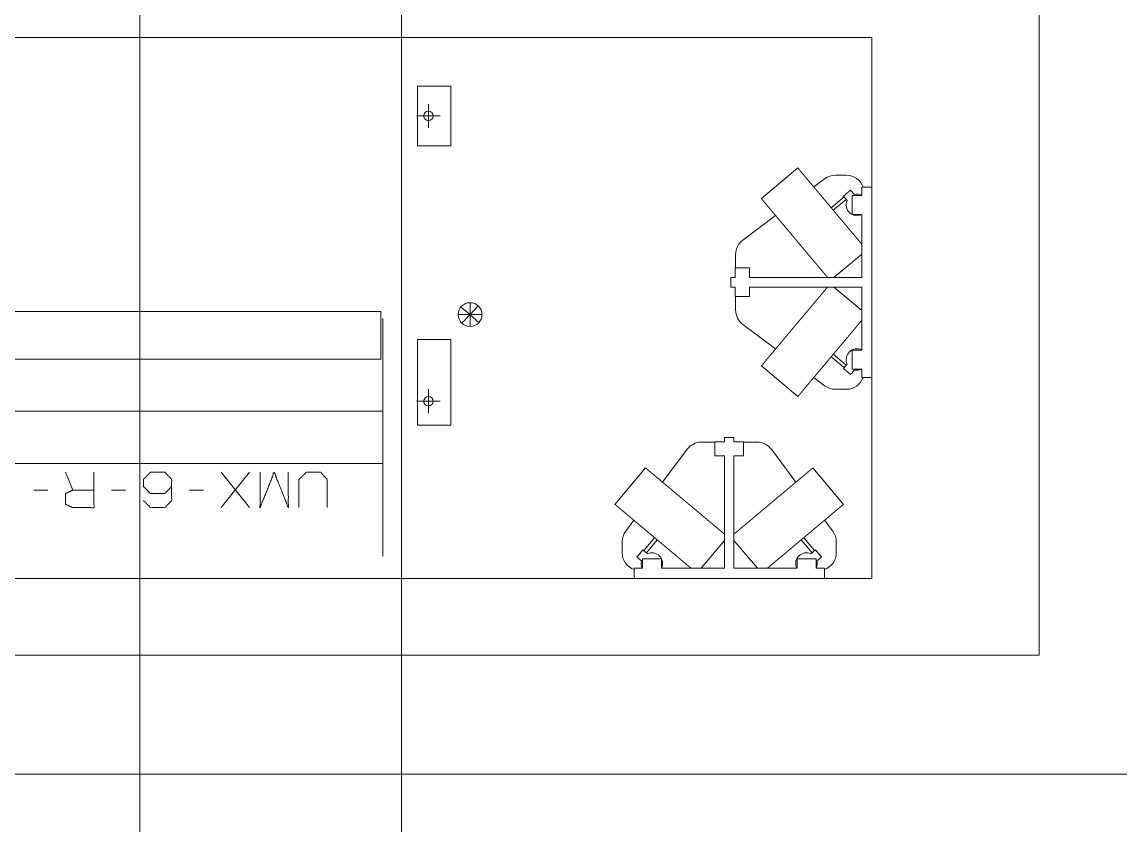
# Model space of a CAD drawing. Header units: millimetres. Extents: x 3056 to 110866, y 16649 to 58349.
# Drawn here: x 86611 to 91226, y 27285 to 30660 of the extents above; entities that cross this region are included whole.
import ezdxf

# ---------------------------------------------------------------- set-up
doc = ezdxf.new("R2010")
doc.units = ezdxf.units.MM
doc.layers.add('1', color=7, linetype='Continuous', true_color=0xffffff)

msp = doc.modelspace()

# ---------------------------------------------------------------- linework, layer by layer
at = {"layer": '1', "color": 143, "linetype": 'Continuous', "lineweight": 13}
for p, q in [((88206.5, 17870.4), (88206.5, 55873.3)), ((87106.5, 52903.3), (87106.5, 17870.4)), ((90886.5, 27999.3), (90886.5, 47349.3)), ((49320.5, 27999.3), (90886.5, 27999.3)), ((3056.5, 27499.3), (110866.5, 27499.3))]:
    msp.add_line(p, q, dxfattribs=at)
at = {"layer": '1', "color": 9, "linetype": 'Continuous', "lineweight": 13}
msp.add_line((90886.5, 27999.3), (90886.5, 47349.3), dxfattribs=at)
at = {"layer": '1', "color": 80, "linetype": 'Continuous', "lineweight": 13}
for p, q in [((84556.5, 30595.3), (90183.5, 30595.3)), ((84556.5, 30595.3), (90183.5, 30595.3)), ((90183.5, 30595.3), (90183.5, 28321.3)), ((90183.5, 30595.3), (90183.5, 28321.3)), ((88414, 30390.3), (88274, 30390.3)), ((88274, 30390.3), (88274, 30140.3)), ((88414, 30140.3), (88414, 30390.3)), ((88319.5, 30215.3), (88319.5, 30315.3)), ((88369.5, 30265.3), (88269.5, 30265.3)), ((88274, 30140.3), (88414, 30140.3)), ((89871.9, 30046.6), (89718.6, 29918)), ((89984.5, 30001.3), (89938.7, 29966.9)), ((90029.5, 30016.3), (90075.5, 30016.3)), ((90063.5, 29928.7), (90093.6, 29953.9)), ((90109.3, 29935.2), (90093.6, 29953.9)), ((90140.5, 29966.3), (90140.5, 29931.3)), ((90183.5, 29966.3), (90140.5, 29966.3)), ((90066.4, 29925.2), (90012, 29879.6)), ((90021, 29868.8), (90075.4, 29914.5)), ((90079.2, 29909.9), (90063.5, 29928.7)), ((90140.5, 29931.3), (90100.5, 29931.3)), ((90100.5, 29851.3), (90100.5, 29931.3)), ((89778.4, 29846.8), (89640.5, 29743.3)), ((90140.5, 29851.3), (90100.5, 29851.3)), ((90140.5, 29851.3), (90140.5, 29586.3)), ((89610.5, 29626.3), (89610.5, 29683.3)), ((90023.4, 29586.3), (90140.5, 29684.5)), ((89668.5, 29626.3), (89608.5, 29626.3)), ((89608.5, 29586.3), (89608.5, 29626.3)), ((89668.5, 29586.3), (89668.5, 29626.3)), ((89608.5, 29586.3), (89590.5, 29586.3)), ((89590.5, 29546.3), (89590.5, 29586.3)), ((90140.5, 29586.3), (89668.5, 29586.3)), ((89608.5, 29546.3), (89590.5, 29546.3)), ((89605.8, 29546), (89605.8, 29546.3)), ((89605.8, 29546), (89608.5, 29546.1)), ((89608.5, 29546.3), (89608.5, 29506.3)), ((90140.5, 29546.3), (89668.5, 29546.3)), ((89668.5, 29546.3), (89668.5, 29506.3)), ((90140.5, 29448.1), (90023.4, 29546.3)), ((90140.5, 29546.3), (90140.5, 29281.3)), ((89668.5, 29506.3), (89608.5, 29506.3)), ((89610.5, 29449.3), (89610.5, 29506.3)), ((85911.5, 29443.3), (88119.5, 29443.3)), ((88119.5, 29443.3), (88119.5, 29243.3)), ((88494.5, 29430.3), (88455.6, 29461.8)), ((88494.5, 29430.3), (88494.5, 29480.3)), ((88494.5, 29430.3), (88528.8, 29466.7)), ((88494.5, 29430.3), (88444.5, 29430.3)), ((88494.5, 29430.3), (88460.1, 29393.9)), ((88494.5, 29430.3), (88494.5, 29380.3)), ((88494.5, 29430.3), (88544.5, 29430.3)), ((88494.5, 29430.3), (88530.8, 29396)), ((89640.5, 29389.3), (89778.4, 29285.8)), ((88414, 29326.3), (88274, 29326.3)), ((88274, 29326.3), (88274, 28966.3)), ((88414, 28966.3), (88414, 29326.3)), ((90075.4, 29218.1), (90021, 29263.8)), ((90100.5, 29201.3), (90100.5, 29281.3)), ((90140.5, 29281.3), (90100.5, 29281.3)), ((88119.5, 29243.3), (85911.5, 29243.3)), ((89718.6, 29214.6), (89871.9, 29086)), ((90012, 29253), (90066.4, 29207.4)), ((90079.2, 29222.7), (90063.5, 29203.9)), ((89938.7, 29165.7), (89984.5, 29131.3)), ((90063.5, 29203.9), (90093.6, 29178.7)), ((90109.3, 29197.4), (90093.6, 29178.7)), ((90140.5, 29201.3), (90100.5, 29201.3)), ((90140.5, 29201.3), (90140.5, 29166.3)), ((90183.5, 29166.3), (90140.5, 29166.3)), ((88319.5, 29016.3), (88319.5, 29116.3)), ((90075.5, 29116.3), (90029.5, 29116.3)), ((88369.5, 29066.3), (88269.5, 29066.3)), ((88128.5, 29024.2), (85908.5, 29024.2)), ((88274, 28966.3), (88414, 28966.3)), ((89466.5, 28894.3), (89523.5, 28894.3)), ((89563.5, 28896.3), (89523.5, 28896.3)), ((89523.5, 28836.3), (89523.5, 28896.3)), ((89563.2, 28898.9), (89563.3, 28896.3)), ((89563.2, 28898.9), (89563.5, 28898.9)), ((89563.5, 28896.3), (89563.5, 28914.3)), ((89563.5, 28914.3), (89603.5, 28914.3)), ((89603.5, 28896.3), (89603.5, 28914.3)), ((89603.5, 28896.3), (89643.5, 28896.3)), ((89643.5, 28836.3), (89643.5, 28896.3)), ((89643.5, 28894.3), (89700.5, 28894.3)), ((89406.5, 28864.3), (89303, 28726.3)), ((89863.9, 28726.3), (89760.5, 28864.3)), ((85908.5, 28805.1), (88128.5, 28805.1)), ((89563.5, 28836.3), (89523.5, 28836.3)), ((89563.5, 28364.3), (89563.5, 28836.3)), ((89603.5, 28364.3), (89603.5, 28836.3)), ((89603.5, 28836.3), (89643.5, 28836.3)), ((86794.9, 28767.6), (86824.6, 28692.6)), ((87567.4, 28767.6), (87448.6, 28619.2)), ((87448.6, 28767.6), (87567.4, 28619.2)), ((89231.8, 28786.1), (89103.2, 28632.9)), ((90063.7, 28632.9), (89935.2, 28786.1)), ((86661.1, 28692.6), (86720.5, 28692.6)), ((86988, 28692.6), (87047.4, 28692.6)), ((87314.9, 28692.6), (87374.2, 28692.6)), ((89182.8, 28566.1), (89148.5, 28520.3)), ((90018.5, 28520.3), (89984.1, 28566.1)), ((89133.5, 28429.3), (89133.5, 28475.3)), ((89270.2, 28492.8), (89224.6, 28438.4)), ((89235.3, 28429.4), (89280.9, 28483.8)), ((89465.2, 28364.3), (89563.5, 28481.4)), ((89603.5, 28481.4), (89701.7, 28364.3)), ((89886, 28483.8), (89931.7, 28429.4)), ((89942.4, 28438.4), (89896.7, 28492.8)), ((90033.5, 28475.3), (90033.5, 28429.3)), ((89221.1, 28441.3), (89195.9, 28411.2)), ((89239.9, 28425.6), (89221.1, 28441.3)), ((89927.1, 28425.6), (89945.8, 28441.3)), ((89945.8, 28441.3), (89971.1, 28411.2)), ((89214.6, 28395.4), (89195.9, 28411.2)), ((89218.5, 28364.3), (89218.5, 28404.3)), ((89218.5, 28404.3), (89298.5, 28404.3)), ((89298.5, 28364.3), (89298.5, 28404.3)), ((89868.5, 28364.3), (89868.5, 28404.3)), ((89868.5, 28404.3), (89948.5, 28404.3)), ((89948.5, 28364.3), (89948.5, 28404.3)), ((89952.3, 28395.4), (89971.1, 28411.2)), ((89183.5, 28321.3), (89183.5, 28364.3)), ((89218.5, 28364.3), (89183.5, 28364.3)), ((89563.5, 28364.3), (89298.5, 28364.3)), ((89868.5, 28364.3), (89603.5, 28364.3)), ((89983.5, 28364.3), (89948.5, 28364.3)), ((89983.5, 28321.3), (89983.5, 28364.3)), ((90183.5, 28321.3), (84556.5, 28321.3)), ((90183.5, 28321.3), (84556.5, 28321.3))]:
    msp.add_line(p, q, dxfattribs=at)
for centre, radius in [((88319.5, 30265.3), 20), ((88494.5, 29430.3), 50), ((88319.5, 29066.3), 20)]:
    msp.add_circle(centre, radius, dxfattribs=at)
for centre, radius, start, end in [((90029.5, 29941.3), 75, 90, 126.8699), ((90075.5, 29941.3), 75, 19.4723, 90), ((90120.5, 29891.3), 45.2, 155.7378, 296.2321), ((90120.5, 29891.3), 45.2, 63.7683, 104.2622), ((89685.5, 29683.3), 75, 126.8699, 180), ((89685.5, 29449.3), 75, 180, 233.1301), ((90120.5, 29241.3), 45.2, 63.7679, 204.2622), ((90075.5, 29191.3), 75, 270, 340.5277), ((90120.5, 29241.3), 45.2, 255.7378, 296.2317), ((90029.5, 29191.3), 75, 233.1301, 270), ((89466.5, 28819.3), 75, 90, 143.1301), ((89700.5, 28819.3), 75, 36.8699, 90), ((89208.5, 28475.3), 75, 143.1301, 180), ((89958.5, 28475.3), 75, 0, 36.8699), ((89208.5, 28429.3), 75, 180, 250.5277), ((89258.5, 28384.3), 45.2, 333.7679, 114.2622), ((89908.5, 28384.3), 45.2, 65.7378, 206.2321), ((89958.5, 28429.3), 75, 289.4723, 0), ((89258.5, 28384.3), 45.2, 165.7378, 206.2317), ((89908.5, 28384.3), 45.2, 333.7683, 14.2622)]:
    msp.add_arc(centre, radius, start, end, dxfattribs=at)
for points, knots in [([(90016.5, 29874.2), (90014.3, 29876.8), (90012.1, 29879.4), (90007.7, 29884.6), (90003.4, 29889.8), (89999.1, 29895), (89996.9, 29897.6), (89994.7, 29900.1), (89992.6, 29902.7), (89990.4, 29905.3), (89988.3, 29907.8), (89986.1, 29910.4), (89981.9, 29915.5), (89977.6, 29920.5), (89973.4, 29925.5), (89969.3, 29930.4), (89965.2, 29935.3), (89961.1, 29940.2), (89959.1, 29942.6), (89957.1, 29944.9), (89955.2, 29947.3), (89953.2, 29949.7), (89951.2, 29952), (89949.3, 29954.3), (89945.4, 29958.9), (89943.5, 29961.1), (89939.8, 29965.6), (89938, 29967.8), (89936.1, 29970), (89934.3, 29972.1), (89930.8, 29976.4), (89929, 29978.4), (89927.3, 29980.5), (89925.6, 29982.5), (89923.9, 29984.6), (89922.2, 29986.5), (89920.6, 29988.5), (89919, 29990.4), (89917.3, 29992.3), (89914.2, 29996.1), (89911.2, 29999.7), (89909.7, 30001.5), (89906.8, 30004.9), (89905.4, 30006.6), (89904, 30008.2), (89902.6, 30009.9), (89900, 30013), (89897.5, 30016.1), (89896.2, 30017.5), (89895, 30018.9), (89893.9, 30020.3), (89892.7, 30021.7), (89890.5, 30024.3), (89889.5, 30025.6), (89888.4, 30026.8), (89887.4, 30028), (89886.4, 30029.2), (89885.5, 30030.3), (89883.7, 30032.4), (89882.9, 30033.4), (89882.1, 30034.4), (89881.2, 30035.4), (89879.8, 30037.1), (89879.1, 30037.9), (89878.4, 30038.8), (89877.8, 30039.5), (89877.2, 30040.2), (89876.6, 30040.9), (89876.1, 30041.6), (89875.1, 30042.7), (89874.6, 30043.2), (89873.9, 30044.2), (89873.5, 30044.6), (89873.2, 30045), (89872.9, 30045.3), (89872.4, 30045.9), (89872.3, 30046.1), (89872.1, 30046.2), (89872, 30046.4), (89871.9, 30046.5), (89871.9, 30046.5), (89871.8, 30046.6)], [0, 0, 0.015092, 0.030214, 0.060372, 0.090502, 0.120526, 0.135507, 0.150458, 0.165363, 0.180239, 0.195069, 0.209869, 0.2393, 0.268536, 0.297507, 0.326204, 0.354599, 0.382685, 0.396542, 0.410421, 0.424071, 0.437751, 0.451253, 0.464725, 0.491236, 0.504304, 0.530146, 0.54295, 0.555489, 0.568058, 0.592647, 0.604668, 0.61671, 0.628447, 0.640206, 0.651643, 0.663109, 0.674254, 0.685419, 0.707097, 0.728145, 0.73832, 0.75833, 0.768185, 0.777692, 0.787159, 0.805437, 0.82298, 0.831354, 0.839759, 0.847747, 0.855775, 0.871, 0.878236, 0.885433, 0.892244, 0.899085, 0.905472, 0.91789, 0.923853, 0.92942, 0.935018, 0.945286, 0.949978, 0.954709, 0.958976, 0.963264, 0.967088, 0.970942, 0.977705, 0.980675, 0.98611, 0.988597, 0.990651, 0.992695, 0.995899, 0.99702, 0.99817, 0.998848, 0.999516, 0.999742, 1, 1]), ([(89863.3, 29745.6), (89861.1, 29748.2), (89856.7, 29753.5), (89854.5, 29756.1), (89852.4, 29758.6), (89850.2, 29761.2), (89848, 29763.8), (89845.8, 29766.4), (89843.7, 29769), (89841.5, 29771.6), (89839.4, 29774.1), (89837.2, 29776.7), (89835.1, 29779.3), (89832.9, 29781.8), (89828.7, 29786.9), (89826.6, 29789.4), (89822.3, 29794.4), (89818.2, 29799.4), (89816.1, 29801.9), (89812, 29806.8), (89807.9, 29811.6), (89805.9, 29814), (89803.9, 29816.4), (89800, 29821.1), (89796.1, 29825.7), (89794.1, 29828), (89792.2, 29830.3), (89788.5, 29834.8), (89784.7, 29839.2), (89782.9, 29841.4), (89781.1, 29843.6), (89779.3, 29845.7), (89777.6, 29847.8), (89774.1, 29851.9), (89772.4, 29854), (89770.7, 29856), (89769, 29858), (89767.4, 29859.9), (89765.8, 29861.9), (89764.1, 29863.8), (89761, 29867.5), (89758, 29871.1), (89755, 29874.7), (89753.6, 29876.4), (89752.2, 29878.1), (89750.8, 29879.7), (89748.1, 29882.9), (89746.8, 29884.5), (89744.2, 29887.5), (89743, 29888.9), (89741.8, 29890.4), (89740.7, 29891.8), (89738.4, 29894.5), (89737.3, 29895.8), (89735.2, 29898.3), (89733.2, 29900.6), (89732.3, 29901.7), (89731.4, 29902.8), (89729.7, 29904.9), (89728, 29906.8), (89727.3, 29907.7), (89726.6, 29908.6), (89725.2, 29910.2), (89724.6, 29910.9), (89724, 29911.7), (89723.4, 29912.3), (89722.8, 29913), (89722.4, 29913.6), (89721.9, 29914.2), (89721, 29915.2), (89720.3, 29916), (89719.7, 29916.7), (89719.2, 29917.3), (89719.1, 29917.5), (89718.9, 29917.7), (89718.8, 29917.8), (89718.7, 29917.9), (89718.7, 29918), (89718.6, 29918)], [0, 0, 0.015122, 0.045298, 0.060411, 0.075446, 0.090511, 0.105519, 0.120566, 0.135507, 0.150488, 0.165373, 0.180278, 0.195078, 0.209909, 0.239331, 0.253923, 0.283027, 0.311865, 0.326204, 0.354609, 0.382695, 0.396573, 0.410422, 0.437782, 0.464726, 0.477981, 0.491276, 0.517344, 0.542951, 0.55552, 0.568059, 0.580362, 0.592687, 0.61672, 0.628479, 0.640207, 0.651683, 0.663119, 0.674285, 0.68543, 0.707098, 0.728147, 0.748505, 0.758361, 0.768196, 0.777693, 0.796338, 0.805447, 0.822991, 0.831386, 0.83976, 0.847788, 0.863398, 0.87101, 0.885464, 0.899087, 0.905513, 0.9119, 0.923884, 0.93502, 0.940154, 0.945318, 0.954719, 0.959007, 0.963274, 0.967129, 0.970944, 0.974325, 0.977737, 0.983615, 0.988608, 0.992697, 0.995901, 0.997051, 0.998172, 0.998849, 0.999557, 0.999774, 1, 1]), ([(90140.5, 29726.4), (90139.3, 29727.8), (90138.2, 29729.2), (90137, 29730.6), (90135.7, 29732.1), (90134.5, 29733.6), (90131.9, 29736.7), (90130.6, 29738.2), (90129.2, 29739.9), (90127.8, 29741.5), (90126.4, 29743.2), (90125, 29744.9), (90123.5, 29746.7), (90120.5, 29750.2), (90119, 29752), (90115.8, 29755.8), (90112.6, 29759.6), (90111, 29761.6), (90107.6, 29765.6), (90105.9, 29767.6), (90102.4, 29771.8), (90098.9, 29776), (90095.2, 29780.4), (90093.3, 29782.6), (90091.5, 29784.8), (90089.6, 29787.1), (90085.8, 29791.6), (90083.9, 29793.9), (90080, 29798.5), (90076, 29803.3), (90072, 29808.1), (90069.9, 29810.5), (90067.9, 29812.9), (90065.9, 29815.4), (90063.8, 29817.8), (90061.7, 29820.3), (90057.5, 29825.3), (90055.4, 29827.8), (90051.2, 29832.8), (90046.9, 29837.9), (90042.6, 29843), (90038.3, 29848.2), (90034, 29853.4), (90029.6, 29858.6), (90027.4, 29861.2), (90025.2, 29863.8), (90023.1, 29866.4), (90018.7, 29871.6), (90016.5, 29874.2)], [0, 0, 0.009318, 0.018672, 0.028429, 0.038221, 0.048407, 0.069288, 0.079948, 0.090991, 0.102069, 0.11354, 0.125036, 0.136915, 0.161069, 0.173345, 0.19863, 0.22471, 0.23806, 0.265172, 0.278863, 0.306997, 0.33571, 0.365063, 0.380054, 0.394999, 0.410228, 0.441, 0.456482, 0.488023, 0.519978, 0.552408, 0.568814, 0.585245, 0.601837, 0.618454, 0.635222, 0.668972, 0.685895, 0.720049, 0.754501, 0.789161, 0.823996, 0.858997, 0.894141, 0.911745, 0.929384, 0.947009, 0.982329, 1, 1]), ([(89997, 29586.3), (89995.3, 29588.4), (89994.3, 29589.5), (89993.4, 29590.6), (89992.4, 29591.7), (89991.4, 29592.9), (89990.4, 29594.1), (89989.3, 29595.4), (89988.3, 29596.7), (89987.2, 29598), (89986, 29599.4), (89984.8, 29600.8), (89983.6, 29602.2), (89982.4, 29603.7), (89979.9, 29606.7), (89978.6, 29608.3), (89977.2, 29609.8), (89974.5, 29613.1), (89973.1, 29614.8), (89971.6, 29616.5), (89968.7, 29620), (89965.6, 29623.6), (89962.5, 29627.4), (89960.9, 29629.3), (89959.3, 29631.2), (89957.6, 29633.2), (89956, 29635.2), (89952.6, 29639.2), (89950.8, 29641.3), (89949.1, 29643.4), (89945.5, 29647.6), (89943.7, 29649.8), (89941.9, 29651.9), (89940, 29654.2), (89936.3, 29658.6), (89934.4, 29660.9), (89930.6, 29665.4), (89928.6, 29667.8), (89926.7, 29670.1), (89922.7, 29674.8), (89918.7, 29679.6), (89914.6, 29684.4), (89912.6, 29686.9), (89910.5, 29689.3), (89906.4, 29694.3), (89904.3, 29696.8), (89902.2, 29699.3), (89897.9, 29704.3), (89893.7, 29709.4), (89889.4, 29714.5), (89887.2, 29717.1), (89885.1, 29719.7), (89880.7, 29724.8), (89878.6, 29727.4), (89876.4, 29730), (89872, 29735.2), (89869.8, 29737.8), (89867.6, 29740.4), (89865.5, 29743), (89863.3, 29745.6)], [0, 0, 0.012944, 0.019852, 0.026751, 0.034109, 0.041476, 0.049284, 0.057101, 0.065303, 0.073527, 0.08221, 0.090852, 0.099933, 0.108981, 0.127957, 0.137842, 0.147695, 0.168241, 0.178869, 0.18954, 0.211561, 0.234329, 0.257777, 0.269864, 0.281919, 0.294332, 0.306702, 0.33216, 0.345162, 0.358198, 0.384805, 0.39841, 0.411983, 0.425874, 0.453837, 0.467983, 0.496678, 0.511293, 0.525875, 0.555489, 0.585533, 0.615941, 0.631308, 0.646708, 0.677768, 0.693484, 0.709167, 0.74082, 0.772675, 0.804777, 0.820919, 0.837029, 0.869457, 0.88571, 0.901996, 0.934607, 0.950974, 0.967298, 0.983666, 1, 1]), ([(89718.6, 29214.6), (89718.7, 29214.6), (89718.7, 29214.7), (89718.8, 29214.8), (89718.9, 29214.9), (89719.1, 29215.1), (89719.2, 29215.3), (89719.7, 29215.8), (89720, 29216.2), (89720.3, 29216.6), (89721, 29217.4), (89721.4, 29217.9), (89721.9, 29218.4), (89722.4, 29219), (89722.9, 29219.6), (89724, 29220.9), (89724.6, 29221.7), (89725.2, 29222.4), (89725.9, 29223.2), (89726.6, 29224), (89727.3, 29224.9), (89728.1, 29225.8), (89729.7, 29227.7), (89730.5, 29228.8), (89731.4, 29229.8), (89733.3, 29232), (89734.2, 29233.2), (89735.2, 29234.4), (89737.3, 29236.8), (89739.5, 29239.5), (89740.7, 29240.9), (89741.8, 29242.2), (89744.3, 29245.1), (89746.8, 29248.2), (89748.1, 29249.7), (89749.5, 29251.3), (89752.2, 29254.6), (89753.6, 29256.3), (89755.1, 29258), (89756.5, 29259.7), (89758, 29261.5), (89761.1, 29265.1), (89764.2, 29268.9), (89767.4, 29272.7), (89769.1, 29274.7), (89772.4, 29278.7), (89774.1, 29280.7), (89775.9, 29282.8), (89777.6, 29284.9), (89779.4, 29287), (89781.2, 29289.1), (89783, 29291.3), (89784.8, 29293.4), (89786.7, 29295.7), (89790.4, 29300.1), (89792.3, 29302.4), (89794.2, 29304.7), (89796.1, 29306.9), (89798.1, 29309.3), (89800, 29311.6), (89804, 29316.3), (89806, 29318.7), (89808, 29321.1), (89812.1, 29325.9), (89814.1, 29328.4), (89818.3, 29333.3), (89820.3, 29335.8), (89822.4, 29338.3), (89824.5, 29340.8), (89826.6, 29343.3), (89828.8, 29345.8), (89830.9, 29348.4), (89833, 29350.9), (89835.2, 29353.5), (89839.5, 29358.6), (89841.6, 29361.2), (89846, 29366.3), (89850.3, 29371.5), (89854.7, 29376.7), (89856.8, 29379.3), (89859, 29381.9), (89861.2, 29384.5), (89863.4, 29387.1), (89865.6, 29389.7), (89867.8, 29392.3), (89872.1, 29397.5), (89876.5, 29402.7), (89878.7, 29405.3), (89880.8, 29407.9), (89883, 29410.5), (89887.3, 29415.6), (89889.5, 29418.2), (89891.6, 29420.7), (89893.8, 29423.3), (89895.9, 29425.8), (89898, 29428.4), (89900.1, 29430.9), (89902.3, 29433.4), (89906.4, 29438.4), (89910.6, 29443.4), (89912.6, 29445.8), (89914.7, 29448.2), (89916.7, 29450.7), (89918.8, 29453.1), (89920.8, 29455.5), (89922.8, 29457.9), (89926.7, 29462.6), (89930.6, 29467.2), (89932.6, 29469.5), (89936.4, 29474), (89940.1, 29478.5), (89941.9, 29480.7), (89943.8, 29482.9), (89945.6, 29485), (89949.1, 29489.3), (89950.9, 29491.3), (89952.6, 29493.4), (89954.3, 29495.4), (89957.7, 29499.4), (89959.3, 29501.4), (89962.5, 29505.3), (89964.1, 29507.1), (89965.7, 29509), (89967.2, 29510.8), (89968.7, 29512.6), (89971.7, 29516.1), (89973.1, 29517.8), (89974.5, 29519.5), (89975.9, 29521.1), (89977.2, 29522.8), (89978.6, 29524.3), (89981.2, 29527.4), (89982.4, 29528.9), (89983.6, 29530.4), (89986, 29533.2), (89987.2, 29534.6), (89989.4, 29537.2), (89990.4, 29538.4), (89991.4, 29539.7), (89993.4, 29542), (89994.3, 29543.1), (89995.3, 29544.2), (89996.1, 29545.3), (89997, 29546.3)], [0, 0, 0.000117, 0.00023, 0.000598, 0.00095, 0.001548, 0.00213, 0.003795, 0.004862, 0.005924, 0.008519, 0.010046, 0.011589, 0.013351, 0.015124, 0.019098, 0.021331, 0.023548, 0.026006, 0.028449, 0.031137, 0.033805, 0.039591, 0.04271, 0.045823, 0.052502, 0.056041, 0.059585, 0.067105, 0.075021, 0.079192, 0.083353, 0.092087, 0.101208, 0.105946, 0.1107, 0.120579, 0.125705, 0.130815, 0.136123, 0.141415, 0.152362, 0.163626, 0.175244, 0.181191, 0.19327, 0.199369, 0.205631, 0.211877, 0.218286, 0.22468, 0.231215, 0.237736, 0.244409, 0.257842, 0.264622, 0.27153, 0.278423, 0.285439, 0.292444, 0.306671, 0.313887, 0.321088, 0.335687, 0.343085, 0.357927, 0.365383, 0.372933, 0.380462, 0.388045, 0.395648, 0.403295, 0.410962, 0.418652, 0.434113, 0.441848, 0.457421, 0.473028, 0.488689, 0.496531, 0.504385, 0.512232, 0.52009, 0.527937, 0.535795, 0.551475, 0.567136, 0.574939, 0.582753, 0.590527, 0.606061, 0.613791, 0.621502, 0.629192, 0.636839, 0.644502, 0.652084, 0.659682, 0.674741, 0.689653, 0.697031, 0.704424, 0.711708, 0.719007, 0.726219, 0.733415, 0.747632, 0.761633, 0.768536, 0.782199, 0.795628, 0.802281, 0.808807, 0.815323, 0.8281, 0.834358, 0.840604, 0.846714, 0.858747, 0.864705, 0.876278, 0.881923, 0.887549, 0.893002, 0.898466, 0.90904, 0.914146, 0.919262, 0.924182, 0.929117, 0.933845, 0.943143, 0.947685, 0.952043, 0.960541, 0.964708, 0.97261, 0.976345, 0.980084, 0.987154, 0.990483, 0.993797, 0.996891, 1, 1]), ([(88128.5, 28914.6), (88128.5, 28924.8), (88128.5, 28935), (88128.5, 28945.2), (88128.5, 28955.4), (88128.5, 28965.6), (88128.5, 28975.7), (88128.5, 28985.8), (88128.5, 28995.9), (88128.5, 29005.9), (88128.5, 29015.9), (88128.5, 29025.9), (88128.5, 29035.8), (88128.5, 29045.7), (88128.5, 29055.5), (88128.5, 29065.3), (88128.5, 29070.1), (88128.5, 29079.8), (88128.5, 29089.4), (88128.5, 29098.9), (88128.5, 29108.3), (88128.5, 29117.7), (88128.5, 29122.4), (88128.5, 29131.6), (88128.5, 29140.7), (88128.5, 29149.8), (88128.5, 29158.7), (88128.5, 29167.6), (88128.5, 29172), (88128.5, 29180.7), (88128.5, 29189.2), (88128.5, 29197.7), (88128.5, 29206), (88128.5, 29210.2), (88128.5, 29218.4), (88128.5, 29226.4), (88128.5, 29234.3), (88128.5, 29242.1), (88128.5, 29249.7), (88128.5, 29257.2), (88128.5, 29260.9), (88128.5, 29268.2), (88128.5, 29275.3), (88128.5, 29282.3), (88128.5, 29289.1), (88128.5, 29295.8), (88128.5, 29302.3), (88128.5, 29308.7), (88128.5, 29314.9), (88128.5, 29320.9), (88128.5, 29326.8), (88128.5, 29332.5), (88128.5, 29338), (88128.5, 29343.3), (88128.5, 29348.5), (88128.5, 29353.5), (88128.5, 29358.3), (88128.5, 29362.9), (88128.5, 29367.3), (88128.5, 29371.5), (88128.5, 29375.6), (88128.5, 29379.4), (88128.5, 29383.1), (88128.5, 29386.6), (88128.5, 29389.8), (88128.5, 29392.9), (88128.5, 29395.8), (88128.5, 29398.5), (88128.5, 29400.9), (88128.5, 29403.2), (88128.5, 29405.3), (88128.5, 29406.2), (88128.5, 29408), (88128.5, 29409.6), (88128.5, 29410.2), (88128.5, 29411.5), (88128.5, 29412.5), (88128.5, 29413.3), (88128.5, 29414), (88128.5, 29414.4), (88128.5, 29414.5), (88128.5, 29414.6)], [0, 0, 0.020394, 0.040788, 0.061161, 0.081508, 0.101822, 0.122095, 0.142314, 0.162476, 0.182568, 0.202587, 0.22252, 0.242359, 0.262102, 0.281729, 0.301245, 0.310939, 0.330259, 0.349446, 0.368486, 0.387367, 0.406094, 0.415413, 0.43388, 0.452169, 0.470271, 0.488173, 0.505879, 0.514621, 0.532004, 0.549165, 0.566098, 0.582794, 0.59108, 0.60741, 0.623487, 0.639309, 0.654861, 0.670138, 0.68514, 0.692501, 0.707069, 0.721346, 0.735321, 0.748989, 0.762351, 0.775389, 0.788111, 0.800498, 0.812558, 0.824274, 0.835651, 0.846679, 0.857358, 0.867676, 0.877635, 0.887224, 0.896447, 0.9053, 0.913772, 0.921868, 0.929578, 0.936902, 0.943834, 0.950375, 0.956518, 0.962265, 0.967615, 0.972557, 0.977098, 0.98123, 0.983194, 0.986713, 0.989824, 0.991168, 0.993661, 0.99574, 0.997402, 0.998651, 0.999481, 0.999794, 1, 1]), ([(89871.8, 29086), (89871.9, 29086.1), (89872, 29086.2), (89872.1, 29086.3), (89872.3, 29086.5), (89872.5, 29086.7), (89872.7, 29087), (89872.9, 29087.3), (89873.2, 29087.6), (89873.5, 29088), (89873.9, 29088.4), (89874.2, 29088.9), (89874.7, 29089.4), (89875.1, 29089.9), (89875.6, 29090.5), (89876.1, 29091), (89876.6, 29091.7), (89877.2, 29092.4), (89878.4, 29093.9), (89879.1, 29094.7), (89879.8, 29095.5), (89881.3, 29097.3), (89882.1, 29098.2), (89882.9, 29099.2), (89884.6, 29101.2), (89885.6, 29102.4), (89886.5, 29103.5), (89887.5, 29104.6), (89888.5, 29105.8), (89889.5, 29107.1), (89890.5, 29108.3), (89892.8, 29110.9), (89895.1, 29113.7), (89897.5, 29116.6), (89900.1, 29119.6), (89902.7, 29122.8), (89905.5, 29126.1), (89906.9, 29127.8), (89908.3, 29129.5), (89909.8, 29131.2), (89911.3, 29133), (89914.3, 29136.6), (89915.9, 29138.5), (89917.4, 29140.4), (89920.7, 29144.2), (89922.3, 29146.2), (89925.7, 29150.2), (89929.1, 29154.3), (89930.9, 29156.4), (89932.7, 29158.5), (89934.4, 29160.6), (89938.1, 29165), (89939.9, 29167.2), (89941.8, 29169.4), (89943.7, 29171.6), (89945.6, 29173.9), (89947.5, 29176.2), (89949.4, 29178.5), (89951.4, 29180.8), (89953.3, 29183.1), (89957.3, 29187.9), (89961.3, 29192.6), (89965.4, 29197.5), (89967.4, 29199.9), (89971.6, 29204.9), (89973.7, 29207.3), (89977.8, 29212.3), (89982.1, 29217.4), (89984.2, 29219.9), (89986.3, 29222.5), (89988.5, 29225), (89990.6, 29227.6), (89994.9, 29232.7), (89999.3, 29237.9), (90001.5, 29240.5), (90003.6, 29243.1), (90008, 29248.3), (90010.2, 29250.9), (90012.4, 29253.5), (90014.5, 29256.1), (90016.7, 29258.7), (90018.9, 29261.3), (90021.1, 29263.9), (90023.3, 29266.5), (90025.5, 29269.1), (90029.8, 29274.3), (90032, 29276.9), (90034.2, 29279.5), (90036.3, 29282.1), (90040.7, 29287.2), (90042.8, 29289.8), (90047.1, 29294.9), (90051.4, 29300), (90055.6, 29305), (90059.8, 29310), (90063.9, 29315), (90068.1, 29319.9), (90072.1, 29324.7), (90074.1, 29327.1), (90076.1, 29329.5), (90080.1, 29334.2), (90084, 29338.8), (90085.9, 29341.1), (90089.7, 29345.7), (90091.6, 29347.9), (90093.4, 29350.1), (90097.1, 29354.5), (90098.9, 29356.6), (90102.5, 29360.9), (90104.2, 29363), (90106, 29365), (90109.3, 29369.1), (90111, 29371), (90114.3, 29374.9), (90115.9, 29376.9), (90119, 29380.6), (90120.5, 29382.4), (90122, 29384.2), (90125, 29387.7), (90126.4, 29389.4), (90127.8, 29391.1), (90130.6, 29394.4), (90131.9, 29395.9), (90133.2, 29397.5), (90134.5, 29399), (90135.7, 29400.5), (90137, 29402), (90138.2, 29403.4), (90140.5, 29406.1)], [0, 0, 0.000139, 0.000625, 0.000985, 0.00161, 0.002229, 0.003075, 0.003938, 0.005044, 0.006145, 0.007505, 0.008849, 0.010436, 0.012019, 0.013861, 0.015681, 0.017762, 0.019821, 0.024448, 0.026984, 0.029531, 0.035069, 0.038083, 0.041086, 0.047549, 0.051009, 0.054452, 0.058141, 0.061813, 0.065714, 0.06961, 0.077817, 0.086472, 0.095527, 0.104987, 0.114838, 0.125085, 0.130397, 0.135697, 0.141201, 0.146689, 0.158037, 0.163891, 0.169735, 0.181773, 0.18794, 0.200465, 0.213295, 0.219772, 0.226418, 0.233047, 0.246597, 0.2535, 0.260415, 0.267445, 0.274487, 0.281628, 0.288792, 0.29605, 0.30333, 0.318076, 0.333036, 0.348177, 0.355843, 0.371228, 0.378974, 0.394592, 0.410348, 0.418293, 0.426221, 0.434211, 0.442189, 0.458255, 0.474397, 0.482487, 0.490589, 0.506827, 0.514953, 0.523095, 0.531226, 0.539373, 0.547504, 0.555651, 0.563777, 0.571915, 0.588147, 0.596238, 0.604339, 0.612394, 0.628491, 0.636505, 0.652485, 0.668336, 0.684082, 0.699686, 0.715142, 0.730431, 0.745558, 0.753031, 0.760492, 0.775223, 0.789731, 0.796884, 0.811037, 0.818057, 0.824951, 0.838607, 0.845358, 0.858593, 0.865061, 0.871544, 0.88417, 0.890344, 0.902492, 0.908483, 0.92014, 0.925802, 0.931447, 0.942399, 0.947685, 0.952987, 0.963172, 0.968083, 0.972982, 0.977695, 0.982397, 0.986913, 0.991412, 1, 1]), ([(88128.5, 28414.6), (88128.5, 28414.8), (88128.5, 28415.1), (88128.5, 28415.3), (88128.5, 28415.9), (88128.5, 28416.8), (88128.5, 28417.8), (88128.5, 28419.1), (88128.5, 28420.5), (88128.5, 28422.2), (88128.5, 28424), (88128.5, 28426.1), (88128.5, 28428.4), (88128.5, 28430.8), (88128.5, 28433.5), (88128.5, 28436.4), (88128.5, 28439.5), (88128.5, 28442.7), (88128.5, 28444.4), (88128.5, 28448), (88128.5, 28451.7), (88128.5, 28455.7), (88128.5, 28459.8), (88128.5, 28464.2), (88128.5, 28468.7), (88128.5, 28473.4), (88128.5, 28478.3), (88128.5, 28483.3), (88128.5, 28488.6), (88128.5, 28494), (88128.5, 28499.6), (88128.5, 28505.4), (88128.5, 28508.4), (88128.5, 28514.4), (88128.5, 28520.6), (88128.5, 28527), (88128.5, 28533.5), (88128.5, 28540.2), (88128.5, 28547), (88128.5, 28554), (88128.5, 28557.5), (88128.5, 28564.7), (88128.5, 28572.1), (88128.5, 28575.8), (88128.5, 28583.4), (88128.5, 28587.2), (88128.5, 28595), (88128.5, 28602.9), (88128.5, 28610.9), (88128.5, 28619.1), (88128.5, 28627.4), (88128.5, 28635.8), (88128.5, 28644.3), (88128.5, 28653), (88128.5, 28661.7), (88128.5, 28670.6), (88128.5, 28679.5), (88128.5, 28688.6), (88128.5, 28697.7), (88128.5, 28706.9), (88128.5, 28716.3), (88128.5, 28725.7), (88128.5, 28735.1), (88128.5, 28744.7), (88128.5, 28754.3), (88128.5, 28764), (88128.5, 28773.8), (88128.5, 28778.7), (88128.5, 28788.5), (88128.5, 28798.4), (88128.5, 28808.4), (88128.5, 28818.4), (88128.5, 28828.4), (88128.5, 28838.4), (88128.5, 28848.5), (88128.5, 28853.6), (88128.5, 28863.7), (88128.5, 28873.9), (88128.5, 28884.1), (88128.5, 28894.3), (88128.5, 28904.4), (88128.5, 28914.6)], [0, 0, 0.000212, 0.000836, 0.001355, 0.002603, 0.004265, 0.006339, 0.008832, 0.011737, 0.015049, 0.018775, 0.022908, 0.027442, 0.03239, 0.037735, 0.043481, 0.049625, 0.056166, 0.059536, 0.066664, 0.074184, 0.082084, 0.090371, 0.099033, 0.108071, 0.11748, 0.127254, 0.137398, 0.147896, 0.158749, 0.169952, 0.181498, 0.187446, 0.1995, 0.211894, 0.224609, 0.237653, 0.251009, 0.264678, 0.278653, 0.285717, 0.300142, 0.314858, 0.322362, 0.337501, 0.345137, 0.360689, 0.376511, 0.392587, 0.408917, 0.425496, 0.442313, 0.459357, 0.476629, 0.494124, 0.511824, 0.529726, 0.547829, 0.566117, 0.584584, 0.603227, 0.622033, 0.640999, 0.660112, 0.679363, 0.698752, 0.718267, 0.728083, 0.747768, 0.767559, 0.787445, 0.807421, 0.827476, 0.847601, 0.867793, 0.877906, 0.898173, 0.918487, 0.938839, 0.959212, 0.979601, 1, 1]), ([(86913.6, 28767.6), (86913.6, 28619.2), (86824.6, 28619.2), (86794.9, 28633.2), (86794.9, 28678.5), (86824.6, 28692.6), (86913.6, 28692.6)], [0, 0, 0.33923, 0.542769, 0.617838, 0.721392, 0.796461, 1, 1]), ([(87240.5, 28708.2), (87212.4, 28678.5), (87151.4, 28678.5), (87121.8, 28708.2), (87121.8, 28737.9), (87151.4, 28767.6), (87212.4, 28767.6), (87240.5, 28737.9), (87240.5, 28648.8), (87212.4, 28619.2), (87151.4, 28619.2), (87121.8, 28648.8)], [0, 0, 0.074328, 0.185085, 0.261392, 0.315347, 0.391654, 0.502411, 0.576739, 0.738608, 0.812936, 0.923693, 1, 1]), ([(87730.8, 28767.6), (87730.8, 28619.2), (87671.4, 28767.6), (87612.1, 28619.2), (87612.1, 28767.6)], [0, 0, 0.240728, 0.499998, 0.759272, 1, 1]), ([(87894.3, 28619.2), (87894.3, 28737.9), (87866.1, 28767.6), (87806.8, 28767.6), (87775.5, 28737.9), (87775.5, 28619.2)], [0, 0, 0.311783, 0.419156, 0.57504, 0.688217, 1, 1]), ([(89231.8, 28786.1), (89231.8, 28786.1), (89231.8, 28786.1), (89232, 28786), (89232.1, 28785.9), (89232.3, 28785.7), (89232.5, 28785.5), (89233, 28785.1), (89233.4, 28784.8), (89233.7, 28784.5), (89234.6, 28783.8), (89235.6, 28782.9), (89236.2, 28782.4), (89236.8, 28781.9), (89237.4, 28781.4), (89238.1, 28780.8), (89239.6, 28779.6), (89240.4, 28778.9), (89241.2, 28778.2), (89243, 28776.7), (89244.9, 28775.1), (89245.9, 28774.2), (89247, 28773.4), (89248.1, 28772.4), (89249.2, 28771.5), (89250.4, 28770.5), (89251.5, 28769.5), (89252.8, 28768.5), (89254, 28767.4), (89255.3, 28766.3), (89258, 28764.1), (89259.4, 28762.9), (89262.3, 28760.5), (89263.8, 28759.2), (89265.3, 28758), (89268.5, 28755.3), (89270.1, 28753.9), (89271.8, 28752.6), (89273.5, 28751.1), (89275.2, 28749.7), (89276.9, 28748.2), (89280.5, 28745.2), (89282.3, 28743.7), (89284.2, 28742.1), (89286, 28740.6), (89289.9, 28737.4), (89291.9, 28735.7), (89295.9, 28732.3), (89297.9, 28730.6), (89302, 28727.1), (89304.2, 28725.4), (89306.3, 28723.6), (89310.6, 28720), (89312.8, 28718.1), (89315, 28716.2), (89317.3, 28714.4), (89319.5, 28712.5), (89321.8, 28710.5), (89324.1, 28708.6), (89326.4, 28706.7), (89328.8, 28704.7), (89333.5, 28700.8), (89335.9, 28698.8), (89338.3, 28696.8), (89343.1, 28692.7), (89345.6, 28690.6), (89348, 28688.6), (89353, 28684.4), (89355.5, 28682.3), (89358, 28680.2), (89363, 28676), (89368.1, 28671.7), (89370.6, 28669.6), (89373.2, 28667.5), (89375.8, 28665.3), (89380.9, 28661), (89383.5, 28658.8), (89386.1, 28656.6), (89388.7, 28654.5), (89391.3, 28652.3), (89393.9, 28650.1), (89396.5, 28647.9), (89399.1, 28645.7), (89404.3, 28641.4), (89406.9, 28639.2), (89412.1, 28634.8), (89414.7, 28632.6), (89417.3, 28630.5), (89419.9, 28628.3), (89422.5, 28626.1), (89425.1, 28623.9), (89430.2, 28619.6), (89432.8, 28617.4), (89435.4, 28615.3), (89437.9, 28613.1), (89440.5, 28611), (89443, 28608.9), (89445.5, 28606.7), (89448.1, 28604.6), (89453.1, 28600.4), (89455.6, 28598.3), (89458.1, 28596.2), (89460.5, 28594.2), (89465.4, 28590.1), (89467.8, 28588), (89470.3, 28586), (89472.7, 28584), (89475, 28582), (89479.8, 28578), (89482.1, 28576.1), (89484.4, 28574.1), (89489, 28570.3), (89491.2, 28568.4), (89493.5, 28566.5), (89495.7, 28564.7), (89497.9, 28562.8), (89500, 28561), (89502.2, 28559.2), (89506.4, 28555.6), (89508.5, 28553.9), (89512.6, 28550.5), (89514.6, 28548.8), (89516.6, 28547.1), (89518.6, 28545.4), (89520.5, 28543.8), (89524.3, 28540.7), (89526.2, 28539.1), (89529.8, 28536.1), (89531.5, 28534.6), (89533.3, 28533.1), (89535, 28531.7), (89538.3, 28528.9), (89540, 28527.5), (89541.5, 28526.2), (89543.1, 28524.9), (89544.6, 28523.6), (89546.1, 28522.4), (89547.6, 28521.1), (89549, 28519.9), (89551.8, 28517.6), (89553.1, 28516.5), (89554.4, 28515.4), (89556.9, 28513.3), (89558, 28512.4), (89559.2, 28511.4), (89560.3, 28510.4), (89562.4, 28508.7), (89563.5, 28507.8)], [0, 0, 0.000126, 0.000248, 0.000603, 0.000955, 0.001554, 0.002139, 0.003796, 0.004872, 0.00593, 0.008541, 0.011603, 0.013364, 0.01512, 0.017124, 0.01911, 0.023569, 0.026024, 0.028461, 0.033813, 0.039617, 0.042721, 0.04584, 0.049166, 0.05251, 0.05605, 0.059593, 0.063354, 0.0671, 0.071074, 0.079187, 0.083364, 0.0921, 0.096644, 0.101203, 0.11071, 0.11565, 0.120594, 0.125703, 0.130834, 0.13613, 0.14689, 0.152372, 0.157996, 0.163639, 0.175246, 0.181191, 0.193275, 0.199377, 0.211885, 0.218291, 0.224679, 0.237752, 0.244414, 0.251062, 0.257854, 0.264624, 0.271538, 0.278434, 0.285447, 0.292446, 0.306672, 0.313885, 0.321093, 0.335701, 0.343078, 0.350473, 0.365402, 0.372935, 0.380464, 0.395652, 0.410963, 0.41866, 0.426372, 0.434104, 0.449636, 0.457421, 0.465233, 0.47303, 0.480868, 0.488691, 0.496537, 0.504387, 0.520087, 0.527933, 0.543633, 0.551479, 0.559299, 0.567141, 0.574934, 0.58275, 0.598312, 0.606044, 0.61379, 0.621484, 0.629196, 0.636851, 0.644488, 0.652082, 0.667201, 0.674735, 0.682195, 0.689659, 0.704405, 0.711709, 0.719009, 0.726217, 0.733407, 0.747633, 0.754624, 0.761638, 0.775421, 0.78219, 0.788979, 0.795622, 0.802285, 0.808799, 0.815331, 0.828099, 0.834349, 0.846697, 0.852794, 0.858754, 0.864695, 0.870495, 0.881896, 0.887539, 0.898451, 0.903746, 0.909038, 0.914143, 0.924169, 0.929106, 0.933837, 0.938586, 0.943122, 0.947681, 0.952022, 0.956386, 0.964687, 0.968642, 0.972594, 0.98007, 0.983609, 0.987145, 0.990466, 0.996881, 1, 1]), ([(89603.5, 28507.8), (89604.5, 28508.7), (89605.5, 28509.5), (89606.6, 28510.4), (89607.7, 28511.4), (89608.9, 28512.4), (89610.1, 28513.3), (89611.3, 28514.4), (89612.6, 28515.4), (89613.9, 28516.5), (89615.2, 28517.6), (89616.6, 28518.8), (89619.4, 28521.1), (89620.8, 28522.4), (89622.3, 28523.6), (89623.8, 28524.9), (89625.4, 28526.2), (89627, 28527.5), (89628.6, 28528.9), (89630.3, 28530.3), (89632, 28531.7), (89633.7, 28533.1), (89635.4, 28534.6), (89637.2, 28536.1), (89639, 28537.6), (89640.8, 28539.1), (89642.6, 28540.7), (89644.5, 28542.2), (89646.4, 28543.8), (89648.4, 28545.4), (89652.3, 28548.8), (89654.3, 28550.5), (89658.4, 28553.9), (89660.5, 28555.6), (89664.7, 28559.2), (89666.9, 28561), (89669.1, 28562.8), (89671.3, 28564.7), (89673.5, 28566.5), (89675.7, 28568.4), (89678, 28570.3), (89682.5, 28574.1), (89684.9, 28576.1), (89687.2, 28578), (89689.5, 28580), (89691.9, 28582), (89696.7, 28586), (89699.1, 28588), (89701.5, 28590.1), (89704, 28592.1), (89706.4, 28594.2), (89708.9, 28596.2), (89711.4, 28598.3), (89713.9, 28600.4), (89718.9, 28604.6), (89721.4, 28606.7), (89726.5, 28611), (89731.6, 28615.3), (89734.1, 28617.4), (89739.3, 28621.8), (89741.9, 28623.9), (89744.5, 28626.1), (89747.1, 28628.3), (89749.7, 28630.5), (89752.3, 28632.6), (89754.9, 28634.8), (89760.1, 28639.2), (89762.7, 28641.4), (89765.3, 28643.6), (89770.5, 28647.9), (89773.1, 28650.1), (89775.7, 28652.3), (89778.3, 28654.5), (89780.9, 28656.6), (89783.5, 28658.8), (89786, 28661), (89788.6, 28663.1), (89791.2, 28665.3), (89793.8, 28667.5), (89796.3, 28669.6), (89798.9, 28671.7), (89803.9, 28676), (89809, 28680.2), (89811.5, 28682.3), (89814, 28684.4), (89818.9, 28688.6), (89821.4, 28690.6), (89823.8, 28692.7), (89826.3, 28694.7), (89828.7, 28696.8), (89831.1, 28698.8), (89833.5, 28700.8), (89838.2, 28704.7), (89840.5, 28706.7), (89842.8, 28708.6), (89847.4, 28712.5), (89849.7, 28714.4), (89851.9, 28716.2), (89854.1, 28718.1), (89856.3, 28720), (89858.5, 28721.8), (89862.8, 28725.4), (89864.9, 28727.1), (89869, 28730.6), (89871.1, 28732.3), (89873.1, 28734), (89877.1, 28737.4), (89879, 28739), (89880.9, 28740.6), (89884.6, 28743.7), (89886.5, 28745.2), (89888.3, 28746.8), (89890, 28748.2), (89891.8, 28749.7), (89893.5, 28751.1), (89895.2, 28752.6), (89896.8, 28753.9), (89898.5, 28755.3), (89901.6, 28758), (89903.1, 28759.2), (89904.6, 28760.5), (89907.5, 28762.9), (89908.9, 28764.1), (89910.3, 28765.2), (89911.6, 28766.3), (89914.2, 28768.5), (89915.4, 28769.5), (89916.6, 28770.5), (89917.8, 28771.5), (89918.9, 28772.4), (89920, 28773.4), (89921, 28774.2), (89922, 28775.1), (89924, 28776.7), (89924.9, 28777.5), (89925.7, 28778.2), (89927.4, 28779.6), (89928.1, 28780.2), (89928.8, 28780.8), (89929.5, 28781.4), (89930.2, 28781.9), (89930.8, 28782.4), (89931.3, 28782.9), (89932.4, 28783.8), (89932.8, 28784.1), (89933.2, 28784.5), (89933.6, 28784.8), (89933.9, 28785.1), (89934.5, 28785.5), (89934.7, 28785.7), (89934.9, 28785.9), (89935, 28786), (89935.1, 28786.1), (89935.1, 28786.1), (89935.2, 28786.1)], [0, 0, 0.0031, 0.006216, 0.009534, 0.012856, 0.016372, 0.019912, 0.02365, 0.027407, 0.031358, 0.035295, 0.039464, 0.04796, 0.05232, 0.05686, 0.061415, 0.066146, 0.070895, 0.075813, 0.08075, 0.085859, 0.090964, 0.096255, 0.101532, 0.107007, 0.112463, 0.118088, 0.123727, 0.129508, 0.135307, 0.14719, 0.153306, 0.165654, 0.171904, 0.184672, 0.191186, 0.197719, 0.204363, 0.211025, 0.217795, 0.224583, 0.238367, 0.245362, 0.252372, 0.259466, 0.266579, 0.280997, 0.288297, 0.295582, 0.302974, 0.310347, 0.317811, 0.325253, 0.332786, 0.347906, 0.3555, 0.370811, 0.386198, 0.393945, 0.409477, 0.417239, 0.425055, 0.432867, 0.440691, 0.448529, 0.456356, 0.472057, 0.479903, 0.487772, 0.503472, 0.511299, 0.519142, 0.526961, 0.534777, 0.542589, 0.550374, 0.558155, 0.565887, 0.573638, 0.581332, 0.589048, 0.604359, 0.619547, 0.627077, 0.63461, 0.649539, 0.656916, 0.664311, 0.671615, 0.678901, 0.686109, 0.693322, 0.707548, 0.714566, 0.72158, 0.735371, 0.742159, 0.748933, 0.755599, 0.762262, 0.76878, 0.781723, 0.788111, 0.800619, 0.80674, 0.812841, 0.824769, 0.830572, 0.836357, 0.847643, 0.853107, 0.858586, 0.863886, 0.869182, 0.874294, 0.879422, 0.884366, 0.889288, 0.898795, 0.903354, 0.907917, 0.916652, 0.920811, 0.924984, 0.928943, 0.936663, 0.940424, 0.943967, 0.947507, 0.950833, 0.954177, 0.957278, 0.960401, 0.966204, 0.968862, 0.971538, 0.976449, 0.978678, 0.980889, 0.982894, 0.984879, 0.986654, 0.988415, 0.991477, 0.992783, 0.99407, 0.995146, 0.996204, 0.997861, 0.998464, 0.999045, 0.999415, 0.99977, 0.999874, 1, 1]), ([(89103.2, 28632.9), (89103.2, 28632.9), (89103.3, 28632.8), (89103.4, 28632.8), (89103.5, 28632.7), (89103.7, 28632.5), (89103.9, 28632.3), (89104.5, 28631.9), (89104.8, 28631.6), (89105.2, 28631.3), (89105.6, 28630.9), (89106, 28630.5), (89106.5, 28630.1), (89107.1, 28629.7), (89107.6, 28629.2), (89108.2, 28628.7), (89108.9, 28628.1), (89109.6, 28627.6), (89110.3, 28627), (89111, 28626.4), (89111.8, 28625.7), (89112.7, 28625), (89113.5, 28624.2), (89114.4, 28623.5), (89116.4, 28621.9), (89117.4, 28621), (89119.5, 28619.2), (89120.6, 28618.3), (89121.8, 28617.3), (89123, 28616.3), (89124.2, 28615.3), (89125.5, 28614.2), (89128.1, 28612), (89130.9, 28609.7), (89132.3, 28608.5), (89135.3, 28606), (89136.8, 28604.7), (89138.4, 28603.4), (89141.6, 28600.7), (89143.2, 28599.3), (89146.6, 28596.5), (89150.2, 28593.5), (89152, 28592), (89153.8, 28590.5), (89155.7, 28588.9), (89157.5, 28587.3), (89161.4, 28584.1), (89163.4, 28582.4), (89165.3, 28580.8), (89167.4, 28579.1), (89169.4, 28577.4), (89171.5, 28575.6), (89173.6, 28573.9), (89175.7, 28572.1), (89177.8, 28570.3), (89180, 28568.5), (89182.1, 28566.7), (89184.4, 28564.8), (89188.8, 28561.1), (89191.1, 28559.2), (89193.4, 28557.3), (89195.6, 28555.3), (89200.3, 28551.4), (89205, 28547.5), (89207.4, 28545.5), (89209.8, 28543.5), (89212.2, 28541.4), (89214.7, 28539.4), (89217.1, 28537.3), (89222, 28533.2), (89227, 28529), (89229.5, 28526.9), (89232, 28524.8), (89234.6, 28522.7), (89239.6, 28518.4), (89242.2, 28516.3), (89244.8, 28514.1), (89247.3, 28512), (89249.9, 28509.8), (89255.1, 28505.5), (89260.2, 28501.1), (89262.9, 28499), (89265.4, 28496.8), (89268, 28494.6), (89270.7, 28492.4), (89273.3, 28490.2), (89275.9, 28488), (89278.5, 28485.8), (89281.1, 28483.7), (89283.7, 28481.5), (89286.3, 28479.3), (89288.9, 28477.1), (89291.5, 28474.9), (89294.1, 28472.8), (89296.7, 28470.6), (89301.8, 28466.3), (89304.4, 28464.1), (89307, 28461.9), (89309.5, 28459.8), (89312.1, 28457.7), (89317.2, 28453.4), (89322.2, 28449.2), (89327.2, 28445), (89329.7, 28442.9), (89332.1, 28440.8), (89334.6, 28438.8), (89337, 28436.7), (89339.5, 28434.7), (89341.9, 28432.6), (89344.3, 28430.6), (89349, 28426.7), (89351.4, 28424.7), (89353.7, 28422.7), (89356, 28420.8), (89360.6, 28416.9), (89362.8, 28415.1), (89365.1, 28413.2), (89367.3, 28411.3), (89369.5, 28409.5), (89371.7, 28407.7), (89375.9, 28404.1), (89378.1, 28402.3), (89380.1, 28400.6), (89382.2, 28398.8), (89384.2, 28397.1), (89386.2, 28395.4), (89388.2, 28393.8), (89392.1, 28390.5), (89394, 28388.9), (89397.8, 28385.8), (89399.6, 28384.2), (89401.4, 28382.7), (89404.9, 28379.8), (89406.6, 28378.4), (89408.3, 28376.9), (89409.9, 28375.6), (89413.1, 28372.9), (89414.7, 28371.6), (89417.7, 28369), (89419.1, 28367.8), (89422, 28365.5), (89423.3, 28364.3)], [0, 0, 0.000127, 0.000257, 0.000621, 0.000989, 0.00161, 0.002216, 0.003933, 0.005048, 0.006149, 0.007497, 0.00885, 0.010441, 0.012027, 0.013851, 0.015695, 0.017752, 0.019829, 0.02214, 0.024431, 0.026974, 0.029522, 0.032296, 0.035073, 0.041086, 0.044303, 0.051005, 0.054451, 0.058142, 0.061817, 0.065714, 0.069615, 0.07782, 0.086477, 0.090983, 0.100241, 0.104988, 0.109918, 0.119967, 0.125071, 0.135705, 0.146687, 0.152369, 0.15803, 0.163881, 0.169729, 0.181764, 0.187943, 0.194127, 0.200469, 0.206791, 0.213295, 0.219779, 0.226418, 0.233041, 0.239818, 0.246591, 0.253503, 0.267449, 0.274467, 0.281636, 0.288781, 0.303324, 0.318073, 0.325547, 0.33304, 0.340612, 0.34818, 0.355828, 0.37123, 0.386774, 0.394599, 0.402468, 0.410341, 0.426214, 0.434205, 0.442182, 0.450217, 0.458248, 0.474382, 0.490578, 0.498704, 0.506815, 0.514945, 0.523079, 0.531233, 0.539371, 0.547505, 0.555643, 0.563773, 0.571908, 0.580034, 0.58814, 0.596235, 0.604333, 0.620467, 0.628474, 0.636506, 0.644497, 0.652473, 0.668338, 0.684076, 0.699679, 0.707414, 0.715129, 0.722788, 0.730431, 0.737996, 0.745564, 0.753014, 0.767854, 0.77522, 0.782468, 0.789736, 0.804018, 0.811029, 0.818043, 0.824947, 0.831831, 0.8386, 0.851964, 0.858595, 0.865052, 0.871528, 0.877846, 0.88416, 0.890336, 0.902478, 0.908487, 0.920135, 0.925784, 0.931438, 0.942404, 0.947694, 0.952964, 0.958075, 0.968069, 0.972986, 0.982387, 0.986905, 0.995699, 1, 1]), ([(89743.6, 28364.3), (89745, 28365.5), (89746.4, 28366.6), (89749.3, 28369), (89750.8, 28370.3), (89752.3, 28371.6), (89753.8, 28372.9), (89755.4, 28374.2), (89757, 28375.6), (89758.7, 28376.9), (89762.1, 28379.8), (89763.8, 28381.2), (89765.6, 28382.7), (89767.4, 28384.2), (89769.2, 28385.8), (89771, 28387.3), (89772.9, 28388.9), (89774.8, 28390.5), (89776.8, 28392.1), (89778.7, 28393.8), (89780.7, 28395.4), (89782.7, 28397.1), (89784.7, 28398.8), (89786.8, 28400.6), (89791, 28404.1), (89793.1, 28405.8), (89795.3, 28407.7), (89797.4, 28409.5), (89799.7, 28411.3), (89804.1, 28415.1), (89806.4, 28416.9), (89810.9, 28420.8), (89813.2, 28422.7), (89817.9, 28426.7), (89820.3, 28428.6), (89825.1, 28432.6), (89827.5, 28434.7), (89829.9, 28436.7), (89832.4, 28438.8), (89834.8, 28440.8), (89839.8, 28445), (89844.8, 28449.2), (89849.8, 28453.4), (89854.9, 28457.7), (89857.4, 28459.8), (89860, 28461.9), (89862.5, 28464.1), (89865.1, 28466.3), (89870.3, 28470.6), (89872.9, 28472.8), (89875.5, 28474.9), (89878.1, 28477.1), (89880.7, 28479.3), (89883.3, 28481.5), (89885.9, 28483.7), (89888.5, 28485.8), (89891.1, 28488), (89893.7, 28490.2), (89898.9, 28494.6), (89904.1, 28499), (89906.7, 28501.1), (89911.9, 28505.5), (89917, 28509.8), (89919.6, 28512), (89922.2, 28514.1), (89924.7, 28516.3), (89927.3, 28518.4), (89932.4, 28522.7), (89934.9, 28524.8), (89937.4, 28526.9), (89942.4, 28531.1), (89944.9, 28533.2), (89947.4, 28535.3), (89949.8, 28537.3), (89954.7, 28541.4), (89957.1, 28543.5), (89961.9, 28547.5), (89964.3, 28549.5), (89966.6, 28551.4), (89969, 28553.4), (89971.3, 28555.3), (89973.6, 28557.3), (89975.9, 28559.2), (89980.4, 28563), (89982.6, 28564.8), (89984.8, 28566.7), (89987, 28568.5), (89991.3, 28572.1), (89993.4, 28573.9), (89997.5, 28577.4), (90001.6, 28580.8), (90003.6, 28582.4), (90005.5, 28584.1), (90009.4, 28587.3), (90011.3, 28588.9), (90013.1, 28590.5), (90015, 28592), (90016.8, 28593.5), (90018.5, 28595), (90020.3, 28596.5), (90022, 28597.9), (90023.7, 28599.3), (90027, 28602.1), (90028.6, 28603.4), (90030.1, 28604.7), (90033.2, 28607.3), (90034.6, 28608.5), (90037.4, 28610.9), (90038.8, 28612), (90040.1, 28613.1), (90041.5, 28614.2), (90042.7, 28615.3), (90044, 28616.3), (90045.1, 28617.3), (90046.3, 28618.3), (90047.4, 28619.2), (90048.5, 28620.1), (90050.6, 28621.9), (90052.5, 28623.5), (90053.4, 28624.2), (90054.3, 28625), (90055.1, 28625.7), (90055.9, 28626.4), (90057.4, 28627.6), (90058.1, 28628.1), (90058.7, 28628.7), (90059.3, 28629.2), (90059.9, 28629.7), (90060.4, 28630.1), (90060.9, 28630.5), (90061.3, 28630.9), (90061.8, 28631.3), (90062.1, 28631.6), (90062.5, 28631.9), (90063, 28632.3), (90063.2, 28632.5), (90063.4, 28632.7), (90063.5, 28632.8), (90063.7, 28632.8), (90063.7, 28632.9), (90063.7, 28632.9)], [0, 0, 0.004301, 0.008597, 0.017594, 0.022294, 0.027014, 0.031912, 0.03683, 0.041926, 0.047017, 0.057597, 0.06308, 0.068544, 0.074198, 0.079847, 0.085671, 0.091514, 0.097504, 0.103514, 0.109666, 0.115822, 0.122137, 0.128475, 0.134932, 0.148019, 0.154634, 0.161403, 0.168153, 0.175057, 0.188956, 0.195986, 0.210268, 0.217516, 0.232151, 0.239502, 0.254441, 0.262009, 0.269554, 0.277218, 0.284857, 0.300327, 0.31593, 0.331669, 0.347534, 0.35551, 0.363482, 0.371513, 0.379541, 0.395675, 0.403773, 0.411848, 0.419974, 0.428081, 0.436216, 0.444346, 0.452503, 0.460638, 0.468776, 0.485045, 0.501305, 0.509412, 0.525609, 0.541743, 0.549774, 0.55781, 0.565805, 0.573778, 0.589651, 0.597543, 0.605412, 0.621024, 0.628783, 0.636517, 0.644165, 0.659401, 0.666973, 0.68192, 0.689295, 0.696689, 0.703942, 0.711213, 0.718378, 0.725527, 0.739604, 0.746512, 0.753423, 0.760177, 0.773597, 0.780236, 0.793205, 0.805888, 0.812053, 0.818233, 0.830268, 0.836115, 0.841967, 0.847648, 0.85331, 0.858821, 0.864312, 0.86961, 0.874927, 0.885174, 0.8901, 0.895029, 0.904485, 0.909015, 0.917869, 0.922178, 0.9263, 0.930403, 0.934304, 0.938201, 0.941876, 0.945548, 0.949014, 0.95246, 0.958932, 0.964946, 0.967723, 0.970477, 0.973025, 0.975569, 0.98019, 0.982247, 0.984324, 0.986148, 0.987992, 0.989578, 0.991169, 0.992522, 0.993851, 0.994971, 0.996067, 0.997784, 0.998409, 0.99901, 0.999398, 0.999762, 0.999893, 1, 1])]:
    msp.add_open_spline(points, degree=1, knots=knots, dxfattribs=at)

doc.saveas('drawing.dxf')
